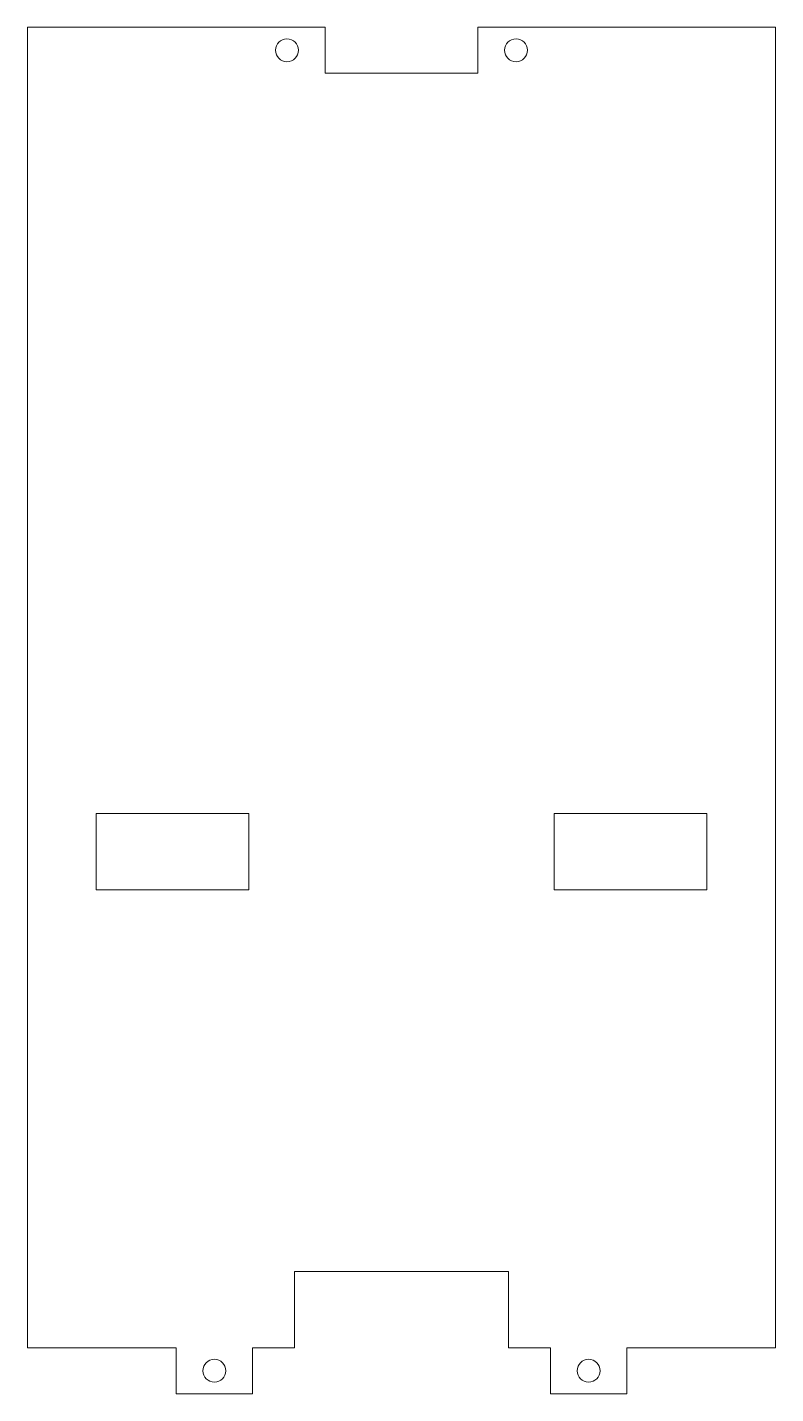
# Model space of a CAD drawing. Header units: millimetres. Extents: x -49 to 49, y -92 to 86.
import ezdxf

# ---------------------------------------------------------------- set-up
doc = ezdxf.new("R2010")
doc.units = ezdxf.units.MM

msp = doc.modelspace()

# ---------------------------------------------------------------- linework, layer by layer
at = {"color": 7, "linetype": 'Continuous', "lineweight": 15}
for p, q in [((-49, 86.5), (-49, -86.5)), ((-10, 86.5), (-49, 86.5)), ((-10, 86.5), (-10, 80.5)), ((10, 80.5), (10, 86.5)), ((49, 86.5), (10, 86.5)), ((49, -86.5), (49, 86.5)), ((-10, 80.5), (10, 80.5)), ((-20, -16.5), (-40, -16.5)), ((-40, -16.5), (-40, -26.5)), ((-20, -26.5), (-20, -16.5)), ((40, -16.5), (20, -16.5)), ((20, -16.5), (20, -26.5)), ((40, -26.5), (40, -16.5)), ((-40, -26.5), (-20, -26.5)), ((20, -26.5), (40, -26.5)), ((14, -76.5), (-14, -76.5)), ((-14, -76.5), (-14, -86.5)), ((14, -86.5), (14, -76.5)), ((-49, -86.5), (-29.5, -86.5)), ((-29.5, -86.5), (-29.5, -92.5)), ((-19.5, -86.5), (-14, -86.5)), ((-19.5, -92.5), (-19.5, -86.5)), ((14, -86.5), (19.5, -86.5)), ((19.5, -86.5), (19.5, -92.5)), ((29.5, -86.5), (49, -86.5)), ((29.5, -92.5), (29.5, -86.5)), ((-29.5, -92.5), (-19.5, -92.5)), ((19.5, -92.5), (29.5, -92.5))]:
    msp.add_line(p, q, dxfattribs=at)
for centre in [(-15, 83.5), (15, 83.5), (-24.5, -89.5), (24.5, -89.5)]:
    msp.add_circle(centre, 1.5, dxfattribs=at)

doc.saveas('drawing.dxf')
